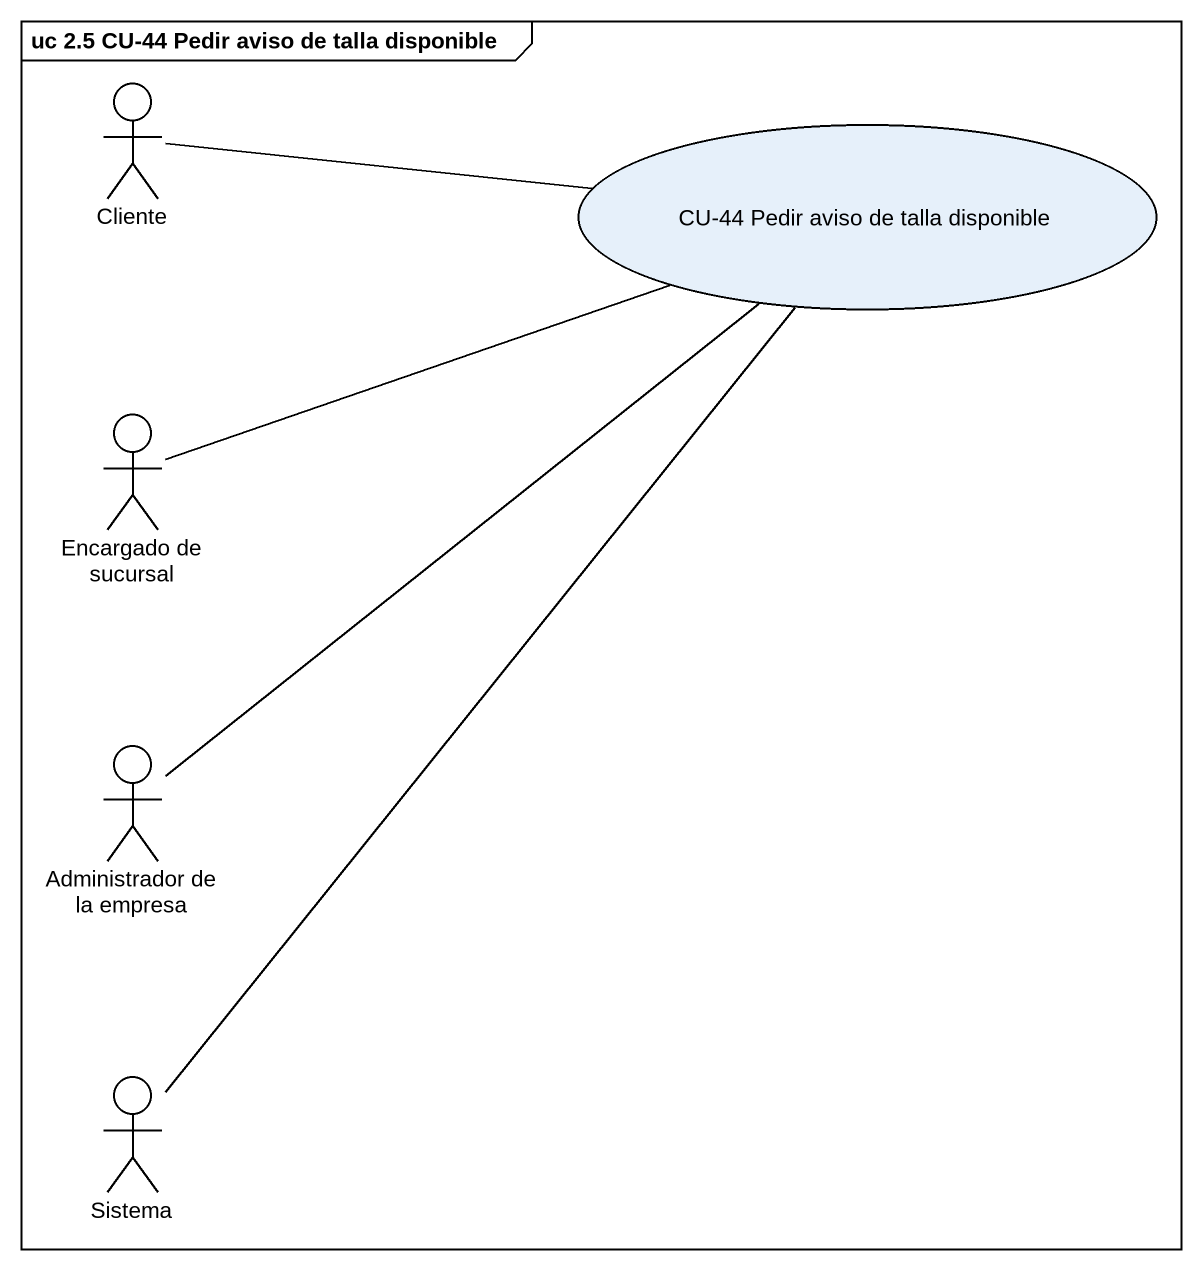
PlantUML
@startuml
mainframe uc 2.5 CU-44 Pedir aviso de talla disponible
actor Cliente
usecase "CU-44 Pedir aviso de talla disponible" as CU_44_Pedir_aviso_de_talla
actor "Encargado de sucursal" as Encargado_de_sucursal
actor "Administrador de la empresa" as Administrador_de_la_empresa
actor Sistema
Cliente -right- CU_44_Pedir_aviso_de_talla
Encargado_de_sucursal -right- CU_44_Pedir_aviso_de_talla
Administrador_de_la_empresa -up- CU_44_Pedir_aviso_de_talla
Sistema -up- CU_44_Pedir_aviso_de_talla
@enduml
